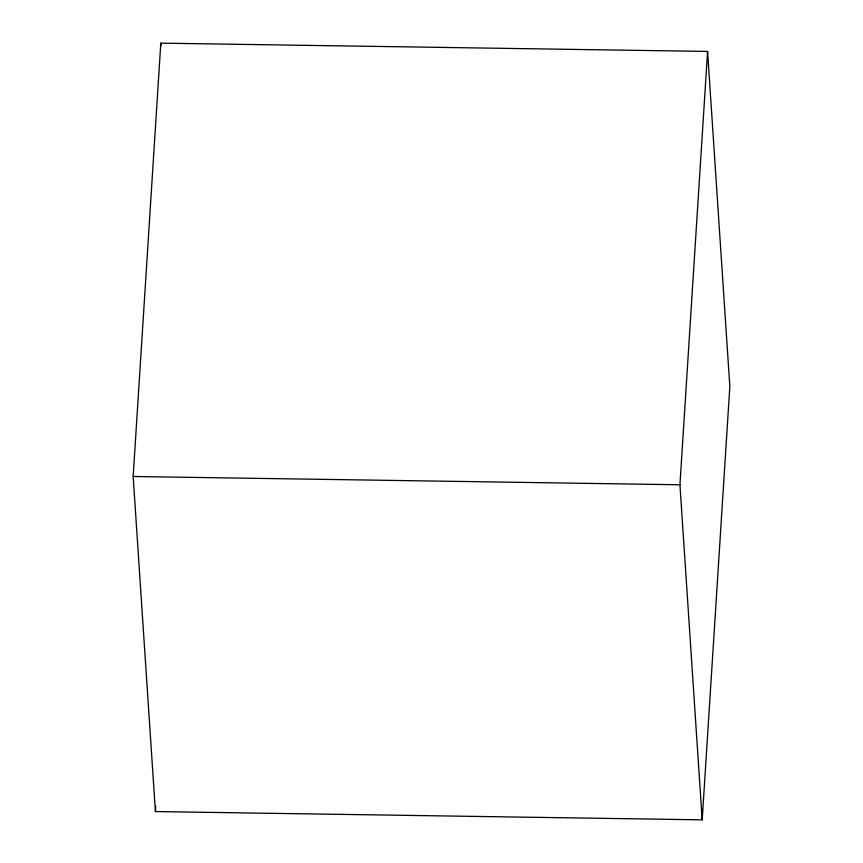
<?xml version="1.0" encoding="UTF-8"?>
<svg xmlns="http://www.w3.org/2000/svg" width="863" height="863" viewBox="0 0 863 863"><rect width="100%" height="100%" fill="white"/><g stroke="black" fill="none" stroke-linecap="round" stroke-linejoin="round"><path stroke-width="1.29" d="M133.161 476.484L160.809 43.15L707.584 51.435L729.839 386.516L702.191 819.85L155.416 811.565L133.161 476.484L679.936 484.769L702.191 819.85M155.416 811.565L155.761 806.204M679.936 484.769L707.584 51.435M160.809 43.15L160.993 45.825"/></g></svg>
